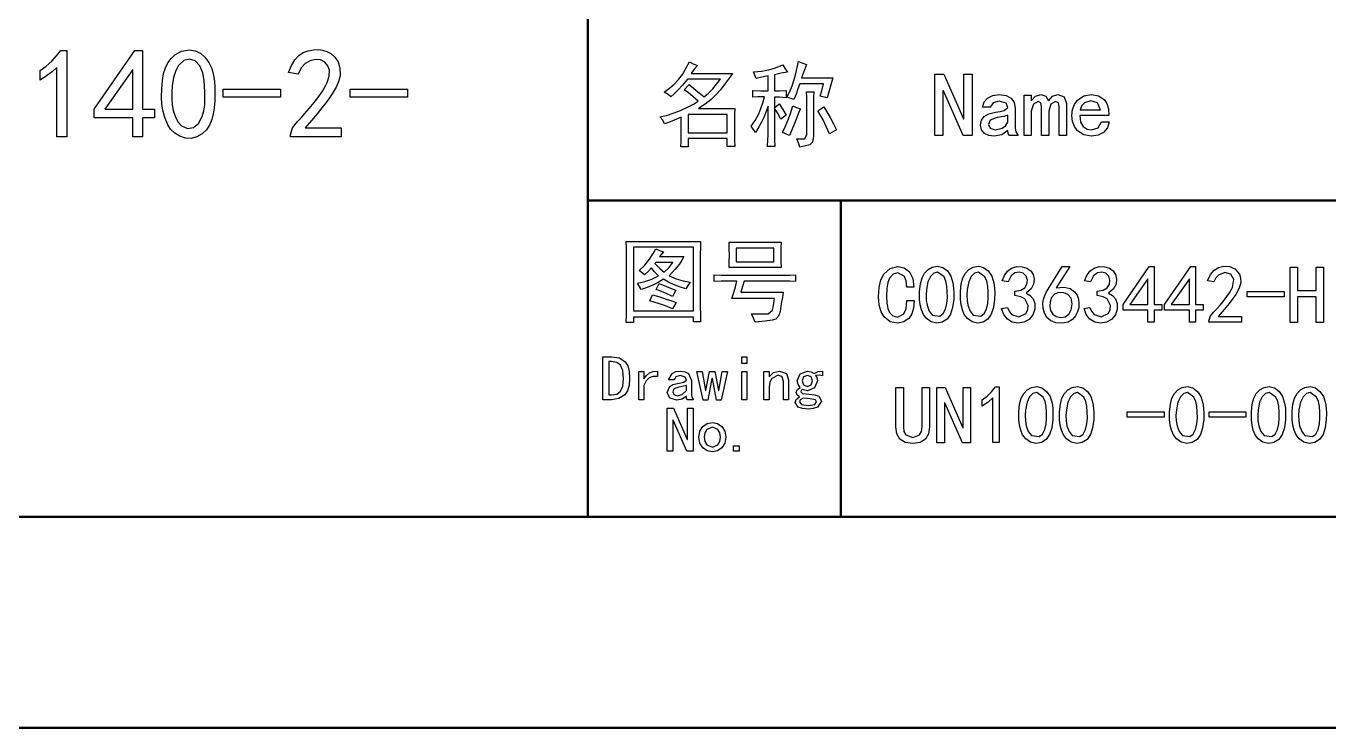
# Model space of a CAD drawing. Extents: x 0 to 1189, y 0 to 841.
# Drawn here: x 1074.3 to 1136.1, y 0 to 33.3 of the extents above; entities that cross this region are included whole.
import ezdxf

# ---------------------------------------------------------------- set-up
doc = ezdxf.new("R2010")
doc.units = 0

msp = doc.modelspace()

# ---------------------------------------------------------------- linework, layer by layer
at = {"color": 7, "lineweight": 50}
for p, q in [((1101, 55), (1101, 10)), ((1179, 25), (1101, 25)), ((1113, 10), (1113, 25)), ((1179, 10), (30, 10)), ((909, 10), (1179, 10)), ((1189, 0), (0, 0))]:
    msp.add_line(p, q, dxfattribs=at)
at = {"color": 7, "lineweight": 25}
for points in [[(1080.78, 30.293), (1080.81, 30.686), (1080.87, 31.02), (1080.959, 31.296), (1081.077, 31.528), (1081.224, 31.731), (1081.4, 31.904), (1081.72, 32.083), (1082.104, 32.143), (1082.371, 32.104), (1082.613, 31.989), (1082.832, 31.797), (1083.015, 31.546), (1083.15, 31.256), (1083.238, 30.926), (1083.277, 30.654), (1083.301, 30.362), (1083.307, 30.051), (1083.298, 29.721), (1083.269, 29.396), (1083.22, 29.103), (1083.15, 28.841), (1083.059, 28.611), (1082.901, 28.354), (1082.698, 28.155), (1082.45, 28.014), (1082.18, 27.944), (1081.909, 27.956), (1081.639, 28.05), (1081.395, 28.2), (1081.204, 28.379), (1081.066, 28.587), (1080.923, 28.93), (1080.828, 29.291), (1080.791, 29.567), (1080.775, 29.901)], [(1086.887, 28.11), (1086.983, 28.45), (1087.221, 28.754), (1087.387, 28.918), (1087.573, 29.121), (1087.781, 29.365), (1088.009, 29.649), (1088.226, 29.936), (1088.402, 30.189), (1088.537, 30.408), (1088.629, 30.592), (1088.728, 30.902), (1088.737, 31.164), (1088.662, 31.382), (1088.51, 31.558), (1088.304, 31.669), (1088.068, 31.689), (1087.824, 31.63), (1087.591, 31.499), (1087.391, 31.29), (1087.245, 30.997), (1086.792, 31.069), (1086.931, 31.402), (1087.094, 31.668), (1087.281, 31.868), (1087.492, 32.01), (1087.726, 32.102), (1087.985, 32.143), (1088.212, 32.152), (1088.414, 32.131), (1088.608, 32.071), (1088.808, 31.964), (1088.993, 31.8), (1089.142, 31.57), (1089.232, 31.281), (1089.238, 30.938), (1089.181, 30.675), (1089.057, 30.381), (1088.868, 30.055), (1088.739, 29.868), (1088.576, 29.648), (1088.379, 29.396), (1088.147, 29.111), (1087.88, 28.794), (1087.579, 28.444), (1089.297, 28.444), (1089.297, 28.014), (1086.887, 28.014)], [(1075.809, 31.308), (1075.583, 31.103), (1075.321, 30.905), (1075.021, 30.711), (1075.021, 31.164), (1075.306, 31.376), (1075.564, 31.606), (1075.795, 31.854), (1076, 32.119), (1076.286, 32.119), (1076.286, 28.014), (1075.809, 28.014)], [(1079.417, 28.921), (1077.579, 28.921), (1077.579, 29.327), (1079.512, 32.119), (1079.87, 32.119), (1079.87, 29.327), (1080.443, 29.327), (1080.443, 28.921), (1079.87, 28.921), (1079.87, 28.014), (1079.417, 28.014)], [(1081.281, 30.436), (1081.257, 30.117), (1081.257, 29.816), (1081.281, 29.533), (1081.329, 29.267), (1081.426, 28.958), (1081.557, 28.716), (1081.723, 28.539), (1082, 28.411), (1082.283, 28.456), (1082.531, 28.653), (1082.701, 28.981), (1082.774, 29.251), (1082.818, 29.538), (1082.832, 29.84), (1082.828, 30.141), (1082.816, 30.423), (1082.796, 30.687), (1082.725, 31.051), (1082.582, 31.379), (1082.373, 31.615), (1082.104, 31.701), (1081.824, 31.633), (1081.579, 31.403), (1081.445, 31.158), (1081.346, 30.835)], [(1106.188, 31.403), (1106.043, 31.233), (1105.898, 31.028), (1107.858, 31.028), (1107.704, 30.805), (1107.514, 30.547), (1107.287, 30.252), (1107.084, 30.021), (1106.842, 29.794), (1106.56, 29.573), (1106.239, 29.358), (1107.961, 29.358), (1107.948, 29.098), (1107.943, 28.829), (1107.943, 28.13), (1107.948, 27.845), (1107.961, 27.568), (1107.603, 27.568), (1107.603, 27.943), (1105.745, 27.943), (1105.745, 27.551), (1105.404, 27.551), (1105.417, 27.806), (1105.421, 28.096), (1105.421, 28.948), (1105.084, 28.808), (1104.822, 28.706), (1104.637, 28.642), (1104.547, 28.808), (1104.415, 28.966), (1104.721, 29.037), (1105.048, 29.14), (1105.395, 29.272), (1105.726, 29.42), (1106.001, 29.568), (1106.222, 29.716), (1105.981, 29.926), (1105.76, 30.102), (1105.557, 30.244), (1105.796, 30.5), (1106.118, 30.238), (1106.356, 30.045), (1106.512, 29.92), (1106.719, 30.094), (1106.917, 30.291), (1107.103, 30.511), (1107.279, 30.755), (1105.728, 30.755), (1105.486, 30.473), (1105.272, 30.24), (1105.085, 30.055), (1104.927, 29.92), (1104.799, 30.027), (1104.62, 30.142), (1104.869, 30.321), (1105.093, 30.517), (1105.293, 30.73), (1105.476, 30.971), (1105.649, 31.252), (1105.813, 31.573), (1106.017, 31.471)], [(1111.367, 31.454), (1111.265, 31.203), (1111.128, 30.823), (1112.611, 30.823), (1112.339, 29.869), (1112.015, 29.954), (1112.087, 30.201), (1112.168, 30.534), (1111.043, 30.534), (1110.96, 30.291), (1110.869, 30.041), (1110.77, 29.784), (1110.429, 29.903), (1110.567, 30.169), (1110.683, 30.445), (1110.779, 30.73), (1110.859, 31.019), (1110.93, 31.305), (1110.992, 31.591), (1111.197, 31.505)], [(1079.417, 29.327), (1079.417, 31.212), (1078.08, 29.327)], [(1108.742, 28.522), (1108.925, 28.789), (1109.1, 29.11), (1109.206, 29.356), (1109.297, 29.626), (1109.373, 29.92), (1109.057, 29.916), (1108.827, 29.903), (1108.827, 30.21), (1109.194, 30.197), (1109.543, 30.193), (1109.543, 30.909), (1109.317, 30.862), (1108.981, 30.789), (1108.844, 31.096), (1109.053, 31.115), (1109.236, 31.139), (1109.577, 31.198), (1109.901, 31.284), (1110.242, 31.437), (1110.349, 31.237), (1110.464, 31.079), (1110.165, 31.032), (1109.85, 30.96), (1109.85, 30.193), (1110.08, 30.197), (1110.395, 30.21), (1110.395, 29.869), (1110.08, 29.894), (1109.85, 29.903), (1109.85, 29.392), (1110.072, 29.579), (1110.238, 29.319), (1110.395, 29.051), (1110.14, 28.863), (1109.982, 29.157), (1109.85, 29.358), (1109.85, 28.096), (1109.854, 27.879), (1109.867, 27.568), (1109.509, 27.568), (1109.535, 27.87), (1109.543, 28.096), (1109.543, 29.477), (1109.443, 29.183), (1109.346, 28.939), (1109.253, 28.744), (1109.108, 28.488), (1108.947, 28.233)], [(1119.219, 28.079), (1118.793, 28.079), (1117.856, 30.193), (1117.839, 30.193), (1117.839, 28.079), (1117.447, 28.079), (1117.447, 30.994), (1117.873, 30.994), (1118.81, 28.88), (1118.827, 28.88), (1118.827, 30.994), (1119.219, 30.994)], [(1086.417, 29.9), (1083.697, 29.9), (1083.697, 30.282), (1086.417, 30.282)], [(1092.443, 29.9), (1089.722, 29.9), (1089.722, 30.282), (1092.443, 30.282)], [(1111.708, 30.159), (1111.695, 29.924), (1111.691, 29.562), (1111.691, 28.028), (1111.648, 27.77), (1111.52, 27.644), (1111.316, 27.587), (1111.043, 27.534), (1110.983, 27.743), (1110.907, 27.926), (1111.147, 27.917), (1111.29, 27.926), (1111.384, 28.13), (1111.384, 29.562), (1111.38, 29.907), (1111.367, 30.159)], [(1121.398, 28.079), (1120.989, 28.079), (1120.938, 28.173), (1120.921, 28.318), (1120.631, 28.113), (1120.273, 28.045), (1120.021, 28.079), (1119.813, 28.181), (1119.672, 28.348), (1119.625, 28.573), (1119.668, 28.804), (1119.796, 28.983), (1120.013, 29.11), (1120.324, 29.187), (1120.548, 29.225), (1120.742, 29.272), (1120.921, 29.409), (1120.844, 29.613), (1120.511, 29.716), (1120.213, 29.639), (1120.085, 29.426), (1119.71, 29.426), (1119.789, 29.671), (1119.958, 29.86), (1120.203, 29.982), (1120.511, 30.022), (1120.84, 29.98), (1121.074, 29.852), (1121.215, 29.647), (1121.261, 29.375), (1121.261, 28.437), (1121.296, 28.25)], [(1123.696, 28.079), (1123.355, 28.079), (1123.355, 29.46), (1123.321, 29.63), (1123.184, 29.698), (1122.963, 29.571), (1122.86, 29.238), (1122.86, 28.079), (1122.519, 28.079), (1122.519, 29.46), (1122.485, 29.63), (1122.349, 29.698), (1122.127, 29.571), (1122.025, 29.238), (1122.025, 28.079), (1121.684, 28.079), (1121.684, 29.988), (1122.025, 29.988), (1122.025, 29.733), (1122.23, 29.946), (1122.485, 30.022), (1122.715, 29.946), (1122.843, 29.733), (1123.039, 29.946), (1123.286, 30.022), (1123.593, 29.912), (1123.696, 29.596)], [(1125.726, 28.727), (1125.641, 28.45), (1125.453, 28.233), (1125.193, 28.092), (1124.891, 28.045), (1124.518, 28.111), (1124.218, 28.309), (1124.071, 28.507), (1123.983, 28.749), (1123.953, 29.034), (1123.983, 29.319), (1124.071, 29.56), (1124.218, 29.758), (1124.518, 29.956), (1124.891, 30.022), (1125.217, 29.965), (1125.479, 29.792), (1125.607, 29.606), (1125.683, 29.353), (1125.709, 29.034), (1124.328, 29.034), (1124.369, 28.714), (1124.49, 28.505), (1124.671, 28.39), (1124.891, 28.352), (1125.198, 28.446), (1125.351, 28.727)], [(1125.317, 29.306), (1125.164, 29.639), (1124.857, 29.733), (1124.55, 29.639), (1124.431, 29.509), (1124.345, 29.306)], [(1107.603, 28.216), (1107.603, 29.085), (1105.745, 29.085), (1105.745, 28.216)], [(1111.077, 29.341), (1110.975, 29.117), (1110.873, 28.855), (1110.793, 28.644), (1110.691, 28.385), (1110.566, 28.079), (1110.225, 28.233), (1110.358, 28.49), (1110.485, 28.787), (1110.605, 29.121), (1110.719, 29.494), (1110.894, 29.413)], [(1112.185, 29.443), (1112.33, 29.204), (1112.492, 28.931), (1112.65, 28.642), (1112.782, 28.352), (1112.458, 28.164), (1112.296, 28.516), (1112.151, 28.821), (1112.019, 29.07), (1111.895, 29.255)], [(1120.921, 28.71), (1120.921, 29.051), (1120.725, 28.991), (1120.409, 28.931), (1120.077, 28.812), (1120, 28.608), (1120.077, 28.429), (1120.307, 28.352), (1120.639, 28.437), (1120.799, 28.548)], [(1106.343, 23.057), (1106.333, 22.763), (1106.328, 22.451), (1106.326, 22.119), (1106.326, 20.296), (1106.328, 19.945), (1106.333, 19.599), (1106.343, 19.256), (1106.002, 19.256), (1106.002, 19.477), (1103.155, 19.477), (1103.155, 19.222), (1102.814, 19.222), (1102.824, 19.578), (1102.83, 19.941), (1102.832, 20.313), (1102.832, 22.119), (1102.83, 22.443), (1102.824, 22.756), (1102.814, 23.057)], [(1110.162, 23.023), (1110.149, 22.75), (1110.145, 22.443), (1110.149, 22.128), (1110.162, 21.83), (1107.69, 21.83), (1107.703, 22.09), (1107.707, 22.392), (1107.703, 22.72), (1107.69, 23.023)], [(1106.002, 19.767), (1106.002, 22.784), (1103.155, 22.784), (1103.155, 19.767)], [(1104.587, 22.563), (1104.4, 22.341), (1105.542, 22.341), (1105.452, 22.171), (1105.32, 21.966), (1105.124, 21.723), (1104.843, 21.438), (1105.182, 21.29), (1105.517, 21.188), (1105.849, 21.131), (1105.738, 20.973), (1105.644, 20.807), (1105.341, 20.906), (1105.064, 21.016), (1104.813, 21.136), (1104.587, 21.267), (1104.336, 21.116), (1104.076, 20.986), (1103.807, 20.877), (1103.53, 20.79), (1103.343, 21.08), (1103.697, 21.157), (1104.032, 21.277), (1104.349, 21.438), (1104.144, 21.642), (1104.008, 21.813), (1103.85, 21.642), (1103.684, 21.472), (1103.428, 21.676), (1103.697, 21.93), (1103.922, 22.213), (1104.097, 22.488), (1104.212, 22.716), (1104.391, 22.635)], [(1109.821, 22.102), (1109.821, 22.75), (1108.031, 22.75), (1108.031, 22.102)], [(1104.178, 22.017), (1104.417, 21.77), (1104.621, 21.608), (1104.834, 21.808), (1105.03, 22.068), (1104.212, 22.068)], [(1116.474, 20.256), (1116.44, 19.905), (1116.358, 19.629), (1116.228, 19.427), (1115.975, 19.243), (1115.676, 19.182), (1115.335, 19.257), (1115.047, 19.481), (1114.902, 19.721), (1114.815, 20.04), (1114.786, 20.44), (1114.814, 20.88), (1114.899, 21.238), (1115.04, 21.514), (1115.329, 21.778), (1115.692, 21.867), (1116, 21.803), (1116.251, 21.613), (1116.414, 21.309), (1116.458, 20.9), (1116.121, 20.9), (1116.094, 21.195), (1116.014, 21.406), (1115.692, 21.575), (1115.471, 21.512), (1115.3, 21.322), (1115.219, 21.115), (1115.171, 20.831), (1115.155, 20.471), (1115.171, 20.139), (1115.219, 19.881), (1115.3, 19.696), (1115.467, 19.529), (1115.676, 19.473), (1115.983, 19.635), (1116.087, 19.87), (1116.121, 20.256)], [(1116.73, 20.693), (1116.766, 21.057), (1116.845, 21.337), (1116.966, 21.554), (1117.129, 21.729), (1117.334, 21.844), (1117.581, 21.882), (1117.832, 21.826), (1118.049, 21.66), (1118.214, 21.408), (1118.31, 21.1), (1118.341, 20.863), (1118.354, 20.605), (1118.348, 20.325), (1118.298, 19.928), (1118.195, 19.612), (1118.032, 19.378), (1117.804, 19.228), (1117.543, 19.18), (1117.282, 19.251), (1117.06, 19.402), (1116.914, 19.596), (1116.822, 19.817), (1116.76, 20.049), (1116.73, 20.329)], [(1118.666, 20.693), (1118.703, 21.057), (1118.781, 21.337), (1118.902, 21.554), (1119.065, 21.729), (1119.271, 21.844), (1119.518, 21.882), (1119.769, 21.826), (1119.986, 21.66), (1120.151, 21.408), (1120.246, 21.1), (1120.278, 20.863), (1120.291, 20.605), (1120.285, 20.325), (1120.235, 19.928), (1120.131, 19.612), (1119.969, 19.378), (1119.74, 19.228), (1119.479, 19.18), (1119.219, 19.251), (1118.996, 19.402), (1118.85, 19.596), (1118.758, 19.817), (1118.697, 20.049), (1118.666, 20.329)], [(1120.618, 19.888), (1120.895, 19.934), (1120.975, 19.751), (1121.094, 19.604), (1121.439, 19.481), (1121.769, 19.65), (1121.857, 19.822), (1121.876, 20.018), (1121.715, 20.34), (1121.525, 20.438), (1121.247, 20.501), (1121.247, 20.701), (1121.525, 20.758), (1121.715, 20.869), (1121.821, 21.029), (1121.846, 21.23), (1121.788, 21.422), (1121.646, 21.552), (1121.456, 21.608), (1121.255, 21.575), (1121.069, 21.429), (1120.925, 21.146), (1120.649, 21.192), (1120.758, 21.445), (1120.902, 21.652), (1121.092, 21.798), (1121.339, 21.867), (1121.598, 21.865), (1121.823, 21.798), (1121.999, 21.671), (1122.114, 21.491), (1122.162, 21.274), (1122.137, 21.038), (1122.018, 20.808), (1121.784, 20.609), (1121.974, 20.494), (1122.114, 20.333), (1122.191, 20.12), (1122.191, 19.849), (1122.104, 19.579), (1121.922, 19.366), (1121.677, 19.23), (1121.401, 19.19), (1121.128, 19.239), (1120.895, 19.374), (1120.718, 19.59)], [(1122.579, 20.125), (1122.608, 20.331), (1122.663, 20.501), (1122.75, 20.674), (1122.87, 20.885), (1123.499, 21.867), (1123.852, 21.867), (1123.208, 20.854), (1123.58, 20.9), (1123.868, 20.823), (1124.073, 20.676), (1124.197, 20.509), (1124.263, 20.325), (1124.289, 20.125), (1124.278, 19.92), (1124.228, 19.719), (1124.132, 19.529), (1123.983, 19.358), (1123.772, 19.234), (1123.492, 19.182), (1123.2, 19.203), (1122.955, 19.297), (1122.767, 19.454), (1122.648, 19.665), (1122.589, 19.899)], [(1124.529, 19.888), (1124.805, 19.934), (1124.886, 19.751), (1125.005, 19.604), (1125.35, 19.481), (1125.68, 19.65), (1125.768, 19.822), (1125.787, 20.018), (1125.626, 20.34), (1125.436, 20.438), (1125.158, 20.501), (1125.158, 20.701), (1125.436, 20.758), (1125.626, 20.869), (1125.731, 21.029), (1125.756, 21.23), (1125.699, 21.422), (1125.557, 21.552), (1125.367, 21.608), (1125.166, 21.575), (1124.98, 21.429), (1124.836, 21.146), (1124.56, 21.192), (1124.669, 21.445), (1124.813, 21.652), (1125.003, 21.798), (1125.25, 21.867), (1125.509, 21.865), (1125.733, 21.798), (1125.91, 21.671), (1126.025, 21.491), (1126.073, 21.274), (1126.048, 21.038), (1125.929, 20.808), (1125.695, 20.609), (1125.885, 20.494), (1126.025, 20.333), (1126.102, 20.12), (1126.102, 19.849), (1126.015, 19.579), (1125.833, 19.366), (1125.588, 19.23), (1125.312, 19.19), (1125.039, 19.239), (1124.805, 19.374), (1124.629, 19.59)], [(1127.563, 19.811), (1126.382, 19.811), (1126.382, 20.072), (1127.625, 21.867), (1127.855, 21.867), (1127.855, 20.072), (1128.223, 20.072), (1128.223, 19.811), (1127.855, 19.811), (1127.855, 19.228), (1127.563, 19.228)], [(1129.529, 19.811), (1128.348, 19.811), (1128.348, 20.072), (1129.59, 21.867), (1129.82, 21.867), (1129.82, 20.072), (1130.189, 20.072), (1130.189, 19.811), (1129.82, 19.811), (1129.82, 19.228), (1129.529, 19.228)], [(1130.451, 19.289), (1130.513, 19.508), (1130.666, 19.704), (1130.811, 19.849), (1130.98, 20.041), (1131.172, 20.279), (1131.425, 20.626), (1131.571, 20.885), (1131.64, 21.253), (1131.495, 21.506), (1131.211, 21.59), (1130.904, 21.468), (1130.775, 21.334), (1130.681, 21.146), (1130.39, 21.192), (1130.53, 21.497), (1130.704, 21.706), (1130.913, 21.83), (1131.157, 21.882), (1131.433, 21.874), (1131.686, 21.767), (1131.901, 21.514), (1131.958, 21.328), (1131.962, 21.107), (1131.891, 20.846), (1131.725, 20.54), (1131.592, 20.351), (1131.41, 20.116), (1131.178, 19.833), (1130.896, 19.504), (1132.001, 19.504), (1132.001, 19.228), (1130.451, 19.228)], [(1135.889, 19.213), (1135.536, 19.213), (1135.536, 20.44), (1134.662, 20.44), (1134.662, 19.213), (1134.309, 19.213), (1134.309, 21.836), (1134.662, 21.836), (1134.662, 20.731), (1135.536, 20.731), (1135.536, 21.836), (1135.889, 21.836)], [(1104.383, 21.063), (1104.727, 20.922), (1104.989, 20.82), (1105.167, 20.756), (1105.013, 20.449), (1104.669, 20.608), (1104.407, 20.722), (1104.229, 20.79)], [(1110.264, 21.455), (1110.571, 21.459), (1110.844, 21.472), (1110.844, 21.165), (1110.571, 21.178), (1110.264, 21.182), (1108.406, 21.182), (1108.334, 20.93), (1108.253, 20.653), (1110.264, 20.653), (1110.219, 20.402), (1110.187, 20.193), (1110.155, 19.987), (1110.111, 19.742), (1110.034, 19.52), (1109.906, 19.384), (1109.73, 19.326), (1109.406, 19.278), (1108.934, 19.239), (1108.858, 19.43), (1108.764, 19.631), (1109.123, 19.623), (1109.381, 19.623), (1109.54, 19.631), (1109.753, 19.81), (1109.804, 20.029), (1109.855, 20.364), (1107.827, 20.364), (1107.921, 20.636), (1108.001, 20.909), (1108.065, 21.182), (1107.656, 21.182), (1107.311, 21.178), (1106.991, 21.165), (1106.991, 21.472), (1107.311, 21.459), (1107.656, 21.455)], [(1117.052, 20.785), (1117.035, 20.514), (1117.045, 20.263), (1117.083, 20.033), (1117.184, 19.751), (1117.336, 19.565), (1117.696, 19.512), (1117.855, 19.638), (1117.965, 19.849), (1118.028, 20.114), (1118.049, 20.402), (1118.043, 20.687), (1118.026, 20.946), (1117.98, 21.18), (1117.888, 21.391), (1117.581, 21.598), (1117.401, 21.554), (1117.244, 21.406), (1117.123, 21.151)], [(1118.989, 20.785), (1118.972, 20.514), (1118.982, 20.263), (1119.019, 20.033), (1119.121, 19.751), (1119.272, 19.565), (1119.633, 19.512), (1119.792, 19.638), (1119.901, 19.849), (1119.965, 20.114), (1119.986, 20.402), (1119.98, 20.687), (1119.963, 20.946), (1119.917, 21.18), (1119.825, 21.391), (1119.518, 21.598), (1119.338, 21.554), (1119.18, 21.406), (1119.06, 21.151)], [(1127.563, 20.072), (1127.563, 21.284), (1126.704, 20.072)], [(1129.529, 20.072), (1129.529, 21.284), (1128.67, 20.072)], [(1104.059, 20.534), (1104.41, 20.428), (1104.715, 20.33), (1104.973, 20.24), (1105.184, 20.159), (1105.013, 19.869), (1104.684, 20.001), (1104.395, 20.108), (1104.147, 20.189), (1103.939, 20.244)], [(1123.055, 19.619), (1123.216, 19.506), (1123.423, 19.458), (1123.634, 19.489), (1123.806, 19.612), (1123.921, 19.819), (1123.96, 20.102), (1123.912, 20.375), (1123.768, 20.547), (1123.565, 20.632), (1123.338, 20.639), (1123.133, 20.566), (1122.993, 20.409), (1122.917, 20.204), (1122.901, 19.987), (1122.947, 19.784)], [(1134.023, 20.44), (1132.274, 20.44), (1132.274, 20.685), (1134.023, 20.685)], [(1102.976, 16.571), (1102.95, 16.24), (1102.872, 15.98), (1102.743, 15.79), (1102.47, 15.615), (1102.117, 15.557), (1101.711, 15.557), (1101.711, 17.597), (1102.117, 17.597), (1102.5, 17.538), (1102.767, 17.359), (1102.883, 17.165), (1102.953, 16.903)], [(1102.689, 16.571), (1102.654, 16.947), (1102.546, 17.192), (1102.367, 17.326), (1102.117, 17.371), (1101.985, 17.371), (1101.985, 15.784), (1102.117, 15.784), (1102.367, 15.827), (1102.546, 15.957), (1102.654, 16.197)], [(1108.54, 17.275), (1108.301, 17.275), (1108.301, 17.585), (1108.54, 17.585)], [(1104.291, 16.655), (1104.082, 16.656), (1103.909, 16.589), (1103.766, 16.45), (1103.647, 16.237), (1103.647, 15.557), (1103.408, 15.557), (1103.408, 16.893), (1103.647, 16.893), (1103.647, 16.547), (1103.768, 16.713), (1103.915, 16.828), (1104.09, 16.895), (1104.291, 16.917)], [(1105.999, 15.557), (1105.713, 15.557), (1105.677, 15.623), (1105.665, 15.724), (1105.462, 15.581), (1105.212, 15.533), (1104.89, 15.629), (1104.758, 15.903), (1104.878, 16.189), (1105.03, 16.279), (1105.248, 16.333), (1105.54, 16.392), (1105.665, 16.488), (1105.611, 16.631), (1105.379, 16.702), (1105.17, 16.649), (1105.081, 16.5), (1104.818, 16.5), (1104.991, 16.804), (1105.163, 16.889), (1105.379, 16.917), (1105.609, 16.887), (1105.773, 16.798), (1105.904, 16.464), (1105.904, 15.808), (1105.928, 15.676)], [(1107.62, 16.893), (1107.321, 15.533), (1107.095, 15.533), (1106.904, 16.571), (1106.88, 16.571), (1106.689, 15.533), (1106.462, 15.533), (1106.164, 16.893), (1106.414, 16.893), (1106.57, 15.998), (1106.594, 15.998), (1106.76, 16.893), (1107.023, 16.893), (1107.19, 15.998), (1107.214, 15.998), (1107.369, 16.893)], [(1108.54, 15.557), (1108.301, 15.557), (1108.301, 16.893), (1108.54, 16.893)], [(1110.518, 15.557), (1110.279, 15.557), (1110.279, 16.416), (1110.207, 16.643), (1110.016, 16.726), (1109.724, 16.565), (1109.621, 16.385), (1109.587, 16.166), (1109.587, 15.557), (1109.348, 15.557), (1109.348, 16.893), (1109.587, 16.893), (1109.587, 16.643), (1109.796, 16.846), (1110.088, 16.917), (1110.41, 16.798), (1110.518, 16.5)], [(1112.121, 16.691), (1111.96, 16.72), (1111.799, 16.702), (1111.858, 16.613), (1111.882, 16.452), (1111.745, 16.118), (1111.405, 15.987), (1111.28, 16.004), (1111.154, 16.046), (1111.107, 15.998), (1111.095, 15.939), (1111.178, 15.849), (1111.476, 15.82), (1111.767, 15.796), (1111.948, 15.724), (1112.073, 15.485), (1111.888, 15.205), (1111.687, 15.138), (1111.453, 15.116), (1111.172, 15.136), (1110.975, 15.199), (1110.82, 15.426), (1110.88, 15.569), (1111.035, 15.688), (1110.922, 15.778), (1110.88, 15.915), (1110.934, 16.04), (1111.059, 16.13), (1110.963, 16.273), (1110.928, 16.452), (1111.065, 16.786), (1111.405, 16.917), (1111.59, 16.887), (1111.727, 16.798), (1111.918, 16.899), (1112.121, 16.917)], [(1111.643, 16.452), (1111.584, 16.643), (1111.405, 16.714), (1111.226, 16.643), (1111.166, 16.452), (1111.226, 16.261), (1111.405, 16.189), (1111.584, 16.261)], [(1105.665, 15.998), (1105.665, 16.237), (1105.528, 16.195), (1105.307, 16.154), (1105.075, 16.07), (1105.021, 15.927), (1105.075, 15.802), (1105.236, 15.748), (1105.468, 15.808)], [(1117.202, 14.275), (1117.154, 13.945), (1117.01, 13.692), (1116.762, 13.531), (1116.404, 13.477), (1116.045, 13.531), (1115.798, 13.692), (1115.654, 13.945), (1115.606, 14.275), (1115.606, 16.131), (1115.959, 16.131), (1115.959, 14.275), (1115.99, 14.048), (1116.082, 13.891), (1116.404, 13.768), (1116.726, 13.891), (1116.818, 14.048), (1116.849, 14.275), (1116.849, 16.131), (1117.202, 16.131)], [(1119.147, 13.508), (1118.763, 13.508), (1117.92, 15.41), (1117.904, 15.41), (1117.904, 13.508), (1117.551, 13.508), (1117.551, 16.131), (1117.935, 16.131), (1118.779, 14.229), (1118.794, 14.229), (1118.794, 16.131), (1119.147, 16.131)], [(1120.202, 15.64), (1119.976, 15.444), (1119.696, 15.256), (1119.696, 15.548), (1119.936, 15.732), (1120.146, 15.937), (1120.325, 16.162), (1120.509, 16.162), (1120.509, 13.523), (1120.202, 13.523)], [(1121.433, 14.988), (1121.469, 15.352), (1121.548, 15.632), (1121.668, 15.849), (1121.831, 16.023), (1122.037, 16.139), (1122.284, 16.177), (1122.535, 16.121), (1122.752, 15.954), (1122.917, 15.703), (1123.013, 15.394), (1123.044, 15.158), (1123.057, 14.9), (1123.051, 14.62), (1123.001, 14.223), (1122.898, 13.906), (1122.735, 13.672), (1122.506, 13.523), (1122.246, 13.475), (1121.985, 13.546), (1121.762, 13.697), (1121.617, 13.891), (1121.525, 14.112), (1121.463, 14.344), (1121.433, 14.624)], [(1123.369, 14.988), (1123.406, 15.352), (1123.484, 15.632), (1123.605, 15.849), (1123.768, 16.023), (1123.973, 16.139), (1124.221, 16.177), (1124.472, 16.121), (1124.689, 15.954), (1124.854, 15.703), (1124.949, 15.394), (1124.981, 15.158), (1124.994, 14.9), (1124.988, 14.62), (1124.938, 14.223), (1124.834, 13.906), (1124.671, 13.672), (1124.443, 13.523), (1124.182, 13.475), (1123.922, 13.546), (1123.699, 13.697), (1123.553, 13.891), (1123.461, 14.112), (1123.4, 14.344), (1123.369, 14.624)], [(1128.587, 14.988), (1128.624, 15.352), (1128.702, 15.632), (1128.823, 15.849), (1128.986, 16.023), (1129.191, 16.139), (1129.439, 16.177), (1129.69, 16.121), (1129.906, 15.954), (1130.071, 15.703), (1130.167, 15.394), (1130.199, 15.158), (1130.212, 14.9), (1130.206, 14.62), (1130.156, 14.223), (1130.052, 13.906), (1129.889, 13.672), (1129.661, 13.523), (1129.4, 13.475), (1129.139, 13.546), (1128.917, 13.697), (1128.771, 13.891), (1128.679, 14.112), (1128.618, 14.344), (1128.587, 14.624)], [(1132.467, 14.988), (1132.504, 15.352), (1132.582, 15.632), (1132.703, 15.849), (1132.866, 16.023), (1133.071, 16.139), (1133.319, 16.177), (1133.57, 16.121), (1133.786, 15.954), (1133.951, 15.703), (1134.047, 15.394), (1134.079, 15.158), (1134.092, 14.9), (1134.086, 14.62), (1134.036, 14.223), (1133.932, 13.906), (1133.769, 13.672), (1133.541, 13.523), (1133.28, 13.475), (1133.019, 13.546), (1132.797, 13.697), (1132.651, 13.891), (1132.559, 14.112), (1132.498, 14.344), (1132.467, 14.624)], [(1134.404, 14.988), (1134.44, 15.352), (1134.519, 15.632), (1134.64, 15.849), (1134.803, 16.023), (1135.008, 16.139), (1135.255, 16.177), (1135.506, 16.121), (1135.723, 15.954), (1135.888, 15.703), (1135.984, 15.394), (1136.015, 15.158), (1136.028, 14.9), (1136.022, 14.62), (1135.972, 14.223), (1135.869, 13.906), (1135.706, 13.672), (1135.478, 13.523), (1135.217, 13.475), (1134.956, 13.546), (1134.734, 13.697), (1134.588, 13.891), (1134.496, 14.112), (1134.434, 14.344), (1134.404, 14.624)], [(1111.846, 15.462), (1111.793, 15.557), (1111.524, 15.605), (1111.393, 15.611), (1111.202, 15.629), (1111.071, 15.545), (1111.035, 15.45), (1111.13, 15.33), (1111.464, 15.283), (1111.757, 15.336)], [(1121.755, 15.08), (1121.738, 14.809), (1121.748, 14.558), (1121.785, 14.328), (1121.887, 14.046), (1122.039, 13.86), (1122.399, 13.807), (1122.558, 13.933), (1122.668, 14.144), (1122.731, 14.409), (1122.752, 14.696), (1122.746, 14.982), (1122.729, 15.241), (1122.683, 15.475), (1122.591, 15.686), (1122.284, 15.893), (1122.104, 15.849), (1121.947, 15.701), (1121.826, 15.446)], [(1123.691, 15.08), (1123.674, 14.809), (1123.685, 14.558), (1123.722, 14.328), (1123.824, 14.046), (1123.975, 13.86), (1124.336, 13.807), (1124.495, 13.933), (1124.604, 14.144), (1124.667, 14.409), (1124.689, 14.696), (1124.683, 14.982), (1124.666, 15.241), (1124.62, 15.475), (1124.527, 15.686), (1124.221, 15.893), (1124.04, 15.849), (1123.883, 15.701), (1123.762, 15.446)], [(1128.909, 15.08), (1128.892, 14.809), (1128.902, 14.558), (1128.94, 14.328), (1129.042, 14.046), (1129.193, 13.86), (1129.554, 13.807), (1129.713, 13.933), (1129.822, 14.144), (1129.885, 14.409), (1129.906, 14.696), (1129.901, 14.982), (1129.883, 15.241), (1129.837, 15.475), (1129.745, 15.686), (1129.439, 15.893), (1129.258, 15.849), (1129.101, 15.701), (1128.98, 15.446)], [(1132.789, 15.08), (1132.772, 14.809), (1132.782, 14.558), (1132.82, 14.328), (1132.922, 14.046), (1133.073, 13.86), (1133.434, 13.807), (1133.593, 13.933), (1133.702, 14.144), (1133.765, 14.409), (1133.786, 14.696), (1133.781, 14.982), (1133.763, 15.241), (1133.717, 15.475), (1133.625, 15.686), (1133.319, 15.893), (1133.138, 15.849), (1132.981, 15.701), (1132.86, 15.446)], [(1134.726, 15.08), (1134.709, 14.809), (1134.719, 14.558), (1134.757, 14.328), (1134.858, 14.046), (1135.01, 13.86), (1135.37, 13.807), (1135.529, 13.933), (1135.639, 14.144), (1135.702, 14.409), (1135.723, 14.696), (1135.717, 14.982), (1135.7, 15.241), (1135.654, 15.475), (1135.562, 15.686), (1135.255, 15.893), (1135.075, 15.849), (1134.918, 15.701), (1134.797, 15.446)], [(1105.995, 13.115), (1105.696, 13.115), (1105.04, 14.595), (1105.028, 14.595), (1105.028, 13.115), (1104.754, 13.115), (1104.754, 15.155), (1105.052, 15.155), (1105.708, 13.676), (1105.72, 13.676), (1105.72, 15.155), (1105.995, 15.155)], [(1128.331, 14.735), (1126.582, 14.735), (1126.582, 14.98), (1128.331, 14.98)], [(1132.211, 14.735), (1130.462, 14.735), (1130.462, 14.98), (1132.211, 14.98)], [(1107.543, 13.783), (1107.495, 13.503), (1107.352, 13.282), (1107.144, 13.139), (1106.899, 13.091), (1106.654, 13.139), (1106.446, 13.282), (1106.302, 13.503), (1106.255, 13.783), (1106.302, 14.064), (1106.446, 14.284), (1106.654, 14.428), (1106.899, 14.475), (1107.144, 14.428), (1107.352, 14.284), (1107.495, 14.064)], [(1107.281, 13.783), (1107.251, 13.992), (1107.161, 14.141), (1106.899, 14.261), (1106.636, 14.141), (1106.547, 13.992), (1106.517, 13.783), (1106.547, 13.575), (1106.636, 13.425), (1106.899, 13.306), (1107.161, 13.425), (1107.251, 13.575)], [(1108.178, 13.115), (1107.904, 13.115), (1107.904, 13.378), (1108.178, 13.378)]]:
    msp.add_lwpolyline(points, close=True, dxfattribs=at)

doc.saveas('drawing.dxf')
